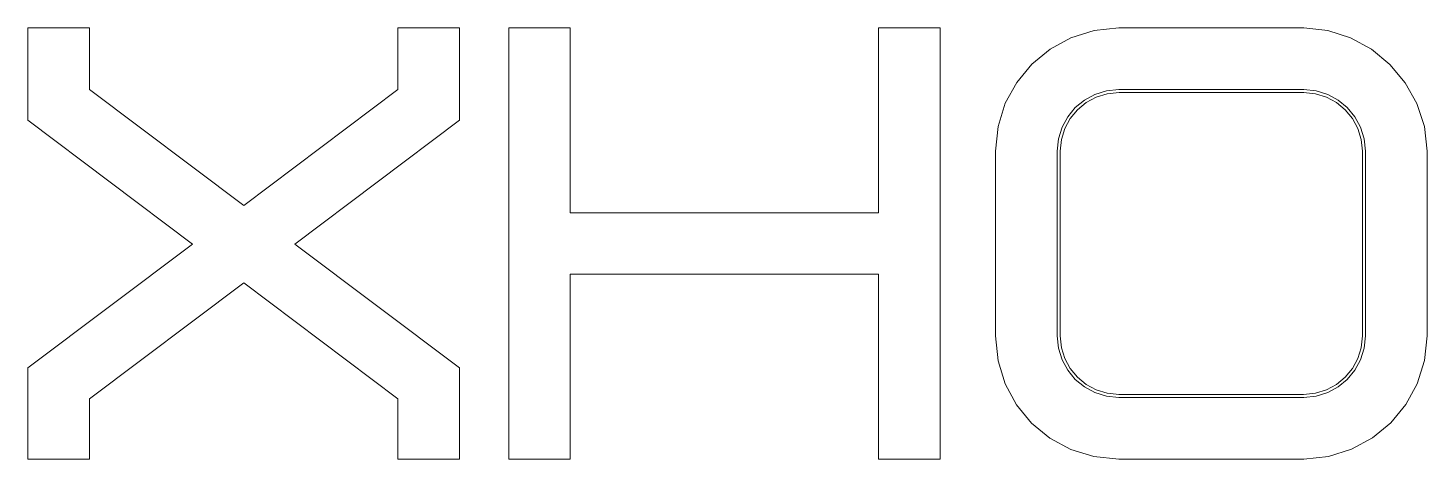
# Model space of a CAD drawing. Header units: millimetres. Extents: x 52 to 245, y 27 to 183.
# Drawn here: x 233.804 to 236.996, y 44.672 to 45.657 of the extents above; entities that cross this region are included whole.
import ezdxf

# ---------------------------------------------------------------- set-up
doc = ezdxf.new("R2010")
doc.units = ezdxf.units.MM
doc.layers.add('Mechanical15', color=56, linetype='Continuous')

msp = doc.modelspace()

# ---------------------------------------------------------------- linework, layer by layer
at = {"layer": 'Mechanical15', "color": 0, "lineweight": 5}
for p, q in [((233.8036, 45.4456), (233.8036, 45.6565)), ((233.8036, 45.6565), (233.9442, 45.6565)), ((233.8036, 45.4456), (233.8036, 45.6565)), ((233.8036, 45.6565), (233.9442, 45.6565)), ((233.9442, 45.5159), (233.9442, 45.6565)), ((233.9442, 45.6565), (233.9442, 45.5159)), ((234.6473, 45.5159), (234.6473, 45.6565)), ((234.6473, 45.6565), (234.7879, 45.6565)), ((234.6473, 45.5159), (234.6473, 45.6565)), ((234.6473, 45.6565), (234.7879, 45.6565)), ((234.7879, 45.4456), (234.7879, 45.6565)), ((234.7879, 45.6565), (234.7879, 45.4456)), ((234.9004, 44.6722), (234.9004, 45.6565)), ((234.9004, 45.6565), (235.041, 45.6565)), ((235.041, 45.6565), (234.9004, 45.6565)), ((234.9004, 45.6565), (234.9004, 44.6722)), ((235.041, 45.2347), (235.041, 45.6565)), ((235.041, 45.2347), (235.041, 45.6565)), ((235.7441, 45.2347), (235.7441, 45.6565)), ((235.7441, 45.6565), (235.8847, 45.6565)), ((235.8847, 45.6565), (235.7441, 45.6565)), ((235.7441, 45.6565), (235.7441, 45.2347)), ((235.8847, 44.6722), (235.8847, 45.6565)), ((235.8847, 44.6722), (235.8847, 45.6565)), ((236.1833, 45.6343), (236.236, 45.6508)), ((236.1833, 45.6343), (236.236, 45.6508)), ((236.236, 45.6508), (236.2925, 45.6565)), ((236.236, 45.6508), (236.2925, 45.6565)), ((236.2925, 45.6565), (236.7144, 45.6565)), ((236.2925, 45.6565), (236.7144, 45.6565)), ((236.7144, 45.6565), (236.7693, 45.6507)), ((236.7144, 45.6565), (236.7693, 45.6507)), ((236.7693, 45.6507), (236.8212, 45.6341)), ((236.7693, 45.6507), (236.8212, 45.6341)), ((236.1356, 45.6083), (236.1833, 45.6343)), ((236.1356, 45.6083), (236.1833, 45.6343)), ((236.8212, 45.6341), (236.8689, 45.6079)), ((236.8212, 45.6341), (236.8689, 45.6079)), ((236.0939, 45.5739), (236.1356, 45.6083)), ((236.0939, 45.5739), (236.1356, 45.6083)), ((236.8689, 45.6079), (236.9109, 45.5734)), ((236.8689, 45.6079), (236.9109, 45.5734)), ((236.0595, 45.5322), (236.0939, 45.5739)), ((236.0595, 45.5322), (236.0939, 45.5739)), ((236.9109, 45.5734), (236.946, 45.5316)), ((236.9109, 45.5734), (236.946, 45.5316)), ((236.0335, 45.4845), (236.0595, 45.5322)), ((236.0335, 45.4845), (236.0595, 45.5322)), ((236.946, 45.5316), (236.9727, 45.4839)), ((236.946, 45.5316), (236.9727, 45.4839)), ((233.9442, 45.5159), (234.2958, 45.2515)), ((233.9442, 45.5159), (234.2958, 45.2515)), ((234.2958, 45.2515), (234.6473, 45.5159)), ((234.2958, 45.2515), (234.6473, 45.5159)), ((236.1932, 45.4746), (236.2141, 45.4918)), ((236.2141, 45.4918), (236.2379, 45.5048)), ((236.2406, 45.4986), (236.2179, 45.4862)), ((236.2406, 45.4986), (236.2179, 45.4862)), ((236.2379, 45.5048), (236.2643, 45.513)), ((236.2657, 45.5064), (236.2406, 45.4986)), ((236.2657, 45.5064), (236.2406, 45.4986)), ((236.2643, 45.513), (236.2925, 45.5159)), ((236.2929, 45.5092), (236.2657, 45.5064)), ((236.2929, 45.5092), (236.2657, 45.5064)), ((236.2925, 45.5159), (236.7144, 45.5159)), ((236.7144, 45.5092), (236.2929, 45.5092)), ((236.7141, 45.5092), (236.2929, 45.5092)), ((236.7141, 45.5092), (236.7137, 45.5092)), ((236.7137, 45.5092), (236.7144, 45.5092)), ((236.7144, 45.5092), (236.7137, 45.5092)), ((236.7137, 45.5092), (236.7141, 45.5092)), ((236.7413, 45.5064), (236.7141, 45.5092)), ((236.7413, 45.5064), (236.7141, 45.5092)), ((236.7141, 45.5092), (236.7144, 45.5092)), ((236.7144, 45.5159), (236.7426, 45.513)), ((236.7664, 45.4986), (236.7413, 45.5064)), ((236.7664, 45.4986), (236.7413, 45.5064)), ((236.7426, 45.513), (236.769, 45.5048)), ((236.7891, 45.4862), (236.7664, 45.4986)), ((236.7891, 45.4862), (236.7664, 45.4986)), ((236.769, 45.5048), (236.7929, 45.4918)), ((236.7929, 45.4918), (236.8137, 45.4746)), ((236.0171, 45.4318), (236.0335, 45.4845)), ((236.0171, 45.4318), (236.0335, 45.4845)), ((236.176, 45.4538), (236.1932, 45.4746)), ((236.198, 45.4698), (236.1816, 45.45)), ((236.198, 45.4698), (236.1816, 45.45)), ((236.2179, 45.4862), (236.198, 45.4698)), ((236.2179, 45.4862), (236.198, 45.4698)), ((236.8089, 45.4698), (236.7891, 45.4862)), ((236.8089, 45.4698), (236.7891, 45.4862)), ((236.8253, 45.45), (236.8089, 45.4698)), ((236.8253, 45.45), (236.8089, 45.4698)), ((236.8137, 45.4746), (236.8309, 45.4538)), ((236.9727, 45.4839), (236.9897, 45.4314)), ((236.9727, 45.4839), (236.9897, 45.4314)), ((233.8036, 45.4456), (234.179, 45.1629)), ((234.179, 45.1629), (233.8036, 45.4456)), ((234.4125, 45.1629), (234.7879, 45.4456)), ((234.7879, 45.4456), (234.4125, 45.1629)), ((236.0113, 45.3753), (236.0171, 45.4318)), ((236.0113, 45.3753), (236.0171, 45.4318)), ((236.1548, 45.4035), (236.163, 45.4299)), ((236.1693, 45.4273), (236.1614, 45.4022)), ((236.1693, 45.4273), (236.1614, 45.4022)), ((236.163, 45.4299), (236.176, 45.4538)), ((236.1816, 45.45), (236.1693, 45.4273)), ((236.1816, 45.45), (236.1693, 45.4273)), ((236.8377, 45.4273), (236.8253, 45.45)), ((236.8377, 45.4273), (236.8253, 45.45)), ((236.8309, 45.4538), (236.8439, 45.4299)), ((236.8455, 45.4022), (236.8377, 45.4273)), ((236.8455, 45.4022), (236.8377, 45.4273)), ((236.8439, 45.4299), (236.8521, 45.4035)), ((236.9897, 45.4314), (236.9956, 45.3753)), ((236.9897, 45.4314), (236.9956, 45.3753)), ((236.1519, 45.3753), (236.1548, 45.4035)), ((236.1614, 45.4022), (236.1587, 45.375)), ((236.1614, 45.4022), (236.1587, 45.375)), ((236.8483, 45.375), (236.8455, 45.4022)), ((236.8483, 45.375), (236.8455, 45.4022)), ((236.8521, 45.4035), (236.855, 45.3753)), ((236.0113, 44.9534), (236.0113, 45.3753)), ((236.0113, 44.9534), (236.0113, 45.3753)), ((236.1519, 44.9534), (236.1519, 45.3753)), ((236.1586, 45.3746), (236.1587, 45.3753)), ((236.1587, 45.3753), (236.1586, 45.3746)), ((236.1587, 45.375), (236.1586, 45.3746)), ((236.1586, 45.3746), (236.1587, 45.375)), ((236.1587, 45.3753), (236.1587, 44.9538)), ((236.1587, 45.375), (236.1587, 45.3753)), ((236.1587, 45.375), (236.1587, 44.9538)), ((236.8483, 44.9534), (236.8483, 45.375)), ((236.8483, 44.9538), (236.8483, 45.375)), ((236.855, 44.9534), (236.855, 45.3753)), ((236.9956, 44.9534), (236.9956, 45.3753)), ((236.9956, 45.3753), (236.9956, 44.9534)), ((235.041, 45.2347), (235.7441, 45.2347)), ((235.7441, 45.2347), (235.041, 45.2347)), ((233.8036, 44.8803), (234.179, 45.1629)), ((233.8036, 44.8803), (234.179, 45.1629)), ((234.4125, 45.1629), (234.7879, 44.8803)), ((234.4125, 45.1629), (234.7879, 44.8803)), ((233.9442, 44.81), (234.2958, 45.0744)), ((234.2958, 45.0744), (233.9442, 44.81)), ((234.2958, 45.0744), (234.6473, 44.81)), ((234.6473, 44.81), (234.2958, 45.0744)), ((235.041, 45.094), (235.7441, 45.094)), ((235.041, 44.6722), (235.041, 45.094)), ((235.041, 44.6722), (235.041, 45.094)), ((235.041, 45.094), (235.7441, 45.094)), ((235.7441, 44.6722), (235.7441, 45.094)), ((235.7441, 45.094), (235.7441, 44.6722)), ((236.0113, 44.9534), (236.017, 44.8965)), ((236.017, 44.8965), (236.0113, 44.9534)), ((236.1519, 44.9534), (236.1548, 44.9252)), ((236.1587, 44.9538), (236.1614, 44.9265)), ((236.1587, 44.9538), (236.1614, 44.9265)), ((236.8455, 44.9265), (236.8483, 44.9538)), ((236.8455, 44.9265), (236.8483, 44.9538)), ((236.8483, 44.9538), (236.8483, 44.9541)), ((236.8483, 44.9541), (236.8483, 44.9534)), ((236.8483, 44.9534), (236.8483, 44.9541)), ((236.8483, 44.9541), (236.8483, 44.9538)), ((236.8483, 44.9538), (236.8483, 44.9534)), ((236.8521, 44.9252), (236.855, 44.9534)), ((236.9899, 44.8969), (236.9956, 44.9534)), ((236.9956, 44.9534), (236.9899, 44.8969)), ((236.1548, 44.9252), (236.163, 44.8988)), ((236.1614, 44.9265), (236.1693, 44.9014)), ((236.1614, 44.9265), (236.1693, 44.9014)), ((236.8377, 44.9014), (236.8455, 44.9265)), ((236.8377, 44.9014), (236.8455, 44.9265)), ((236.8439, 44.8988), (236.8521, 44.9252)), ((233.8036, 44.6722), (233.8036, 44.8803)), ((233.8036, 44.6722), (233.8036, 44.8803)), ((234.7879, 44.6722), (234.7879, 44.8803)), ((234.7879, 44.8803), (234.7879, 44.6722)), ((236.017, 44.8965), (236.0333, 44.8436)), ((236.0333, 44.8436), (236.017, 44.8965)), ((236.163, 44.8988), (236.176, 44.8749)), ((236.1693, 44.9014), (236.1816, 44.8787)), ((236.1693, 44.9014), (236.1816, 44.8787)), ((236.8253, 44.8787), (236.8377, 44.9014)), ((236.8253, 44.8787), (236.8377, 44.9014)), ((236.8309, 44.8749), (236.8439, 44.8988)), ((236.9734, 44.8442), (236.9899, 44.8969)), ((236.9899, 44.8969), (236.9734, 44.8442)), ((236.176, 44.8749), (236.1932, 44.8541)), ((236.1816, 44.8787), (236.198, 44.8589)), ((236.1816, 44.8787), (236.198, 44.8589)), ((236.1932, 44.8541), (236.2141, 44.8369)), ((236.198, 44.8589), (236.2179, 44.8425)), ((236.198, 44.8589), (236.2179, 44.8425)), ((236.7891, 44.8425), (236.8089, 44.8589)), ((236.7891, 44.8425), (236.8089, 44.8589)), ((236.7929, 44.8369), (236.8137, 44.8541)), ((236.8089, 44.8589), (236.8253, 44.8787)), ((236.8089, 44.8589), (236.8253, 44.8787)), ((236.8137, 44.8541), (236.8309, 44.8749)), ((236.0333, 44.8436), (236.0591, 44.7958)), ((236.0591, 44.7958), (236.0333, 44.8436)), ((236.2141, 44.8369), (236.2379, 44.8239)), ((236.2179, 44.8425), (236.2406, 44.8302)), ((236.2179, 44.8425), (236.2406, 44.8302)), ((236.2379, 44.8239), (236.2643, 44.8157)), ((236.2406, 44.8302), (236.2657, 44.8223)), ((236.2406, 44.8302), (236.2657, 44.8223)), ((236.2657, 44.8223), (236.2929, 44.8196)), ((236.2657, 44.8223), (236.2929, 44.8196)), ((236.2932, 44.8195), (236.2925, 44.8196)), ((236.2925, 44.8196), (236.7141, 44.8196)), ((236.2929, 44.8196), (236.2925, 44.8196)), ((236.2925, 44.8196), (236.2932, 44.8195)), ((236.2929, 44.8196), (236.2932, 44.8195)), ((236.2929, 44.8196), (236.7141, 44.8196)), ((236.2932, 44.8195), (236.2929, 44.8196)), ((236.7141, 44.8196), (236.7413, 44.8223)), ((236.7141, 44.8196), (236.7413, 44.8223)), ((236.7413, 44.8223), (236.7664, 44.8302)), ((236.7413, 44.8223), (236.7664, 44.8302)), ((236.7426, 44.8157), (236.769, 44.8239)), ((236.7664, 44.8302), (236.7891, 44.8425)), ((236.7664, 44.8302), (236.7891, 44.8425)), ((236.769, 44.8239), (236.7929, 44.8369)), ((236.9474, 44.7965), (236.9734, 44.8442)), ((236.9734, 44.8442), (236.9474, 44.7965)), ((233.9442, 44.6722), (233.9442, 44.81)), ((233.9442, 44.81), (233.9442, 44.6722)), ((234.6473, 44.6722), (234.6473, 44.81)), ((234.6473, 44.6722), (234.6473, 44.81)), ((236.0591, 44.7958), (236.0934, 44.7543)), ((236.0934, 44.7543), (236.0591, 44.7958)), ((236.2643, 44.8157), (236.2925, 44.8128)), ((236.2925, 44.8128), (236.7144, 44.8128)), ((236.7144, 44.8128), (236.7426, 44.8157)), ((236.913, 44.7548), (236.9474, 44.7965)), ((236.9474, 44.7965), (236.913, 44.7548)), ((236.0934, 44.7543), (236.135, 44.72)), ((236.135, 44.72), (236.0934, 44.7543)), ((236.8714, 44.7204), (236.913, 44.7548)), ((236.913, 44.7548), (236.8714, 44.7204)), ((236.135, 44.72), (236.1828, 44.6942)), ((236.1828, 44.6942), (236.135, 44.72)), ((236.1828, 44.6942), (236.2356, 44.6779)), ((236.2356, 44.6779), (236.1828, 44.6942)), ((236.7709, 44.6779), (236.8236, 44.6944)), ((236.8236, 44.6944), (236.7709, 44.6779)), ((236.8236, 44.6944), (236.8714, 44.7204)), ((236.8714, 44.7204), (236.8236, 44.6944)), ((233.8036, 44.6722), (233.9442, 44.6722)), ((233.9442, 44.6722), (233.8036, 44.6722)), ((234.6473, 44.6722), (234.7879, 44.6722)), ((234.7879, 44.6722), (234.6473, 44.6722)), ((234.9004, 44.6722), (235.041, 44.6722)), ((234.9004, 44.6722), (235.041, 44.6722)), ((235.7441, 44.6722), (235.8847, 44.6722)), ((235.7441, 44.6722), (235.8847, 44.6722)), ((236.2356, 44.6779), (236.2925, 44.6722)), ((236.2925, 44.6722), (236.2356, 44.6779)), ((236.2925, 44.6722), (236.7144, 44.6722)), ((236.7144, 44.6722), (236.2925, 44.6722)), ((236.7144, 44.6722), (236.7709, 44.6779)), ((236.7709, 44.6779), (236.7144, 44.6722))]:
    msp.add_line(p, q, dxfattribs=at)

doc.saveas('drawing.dxf')
